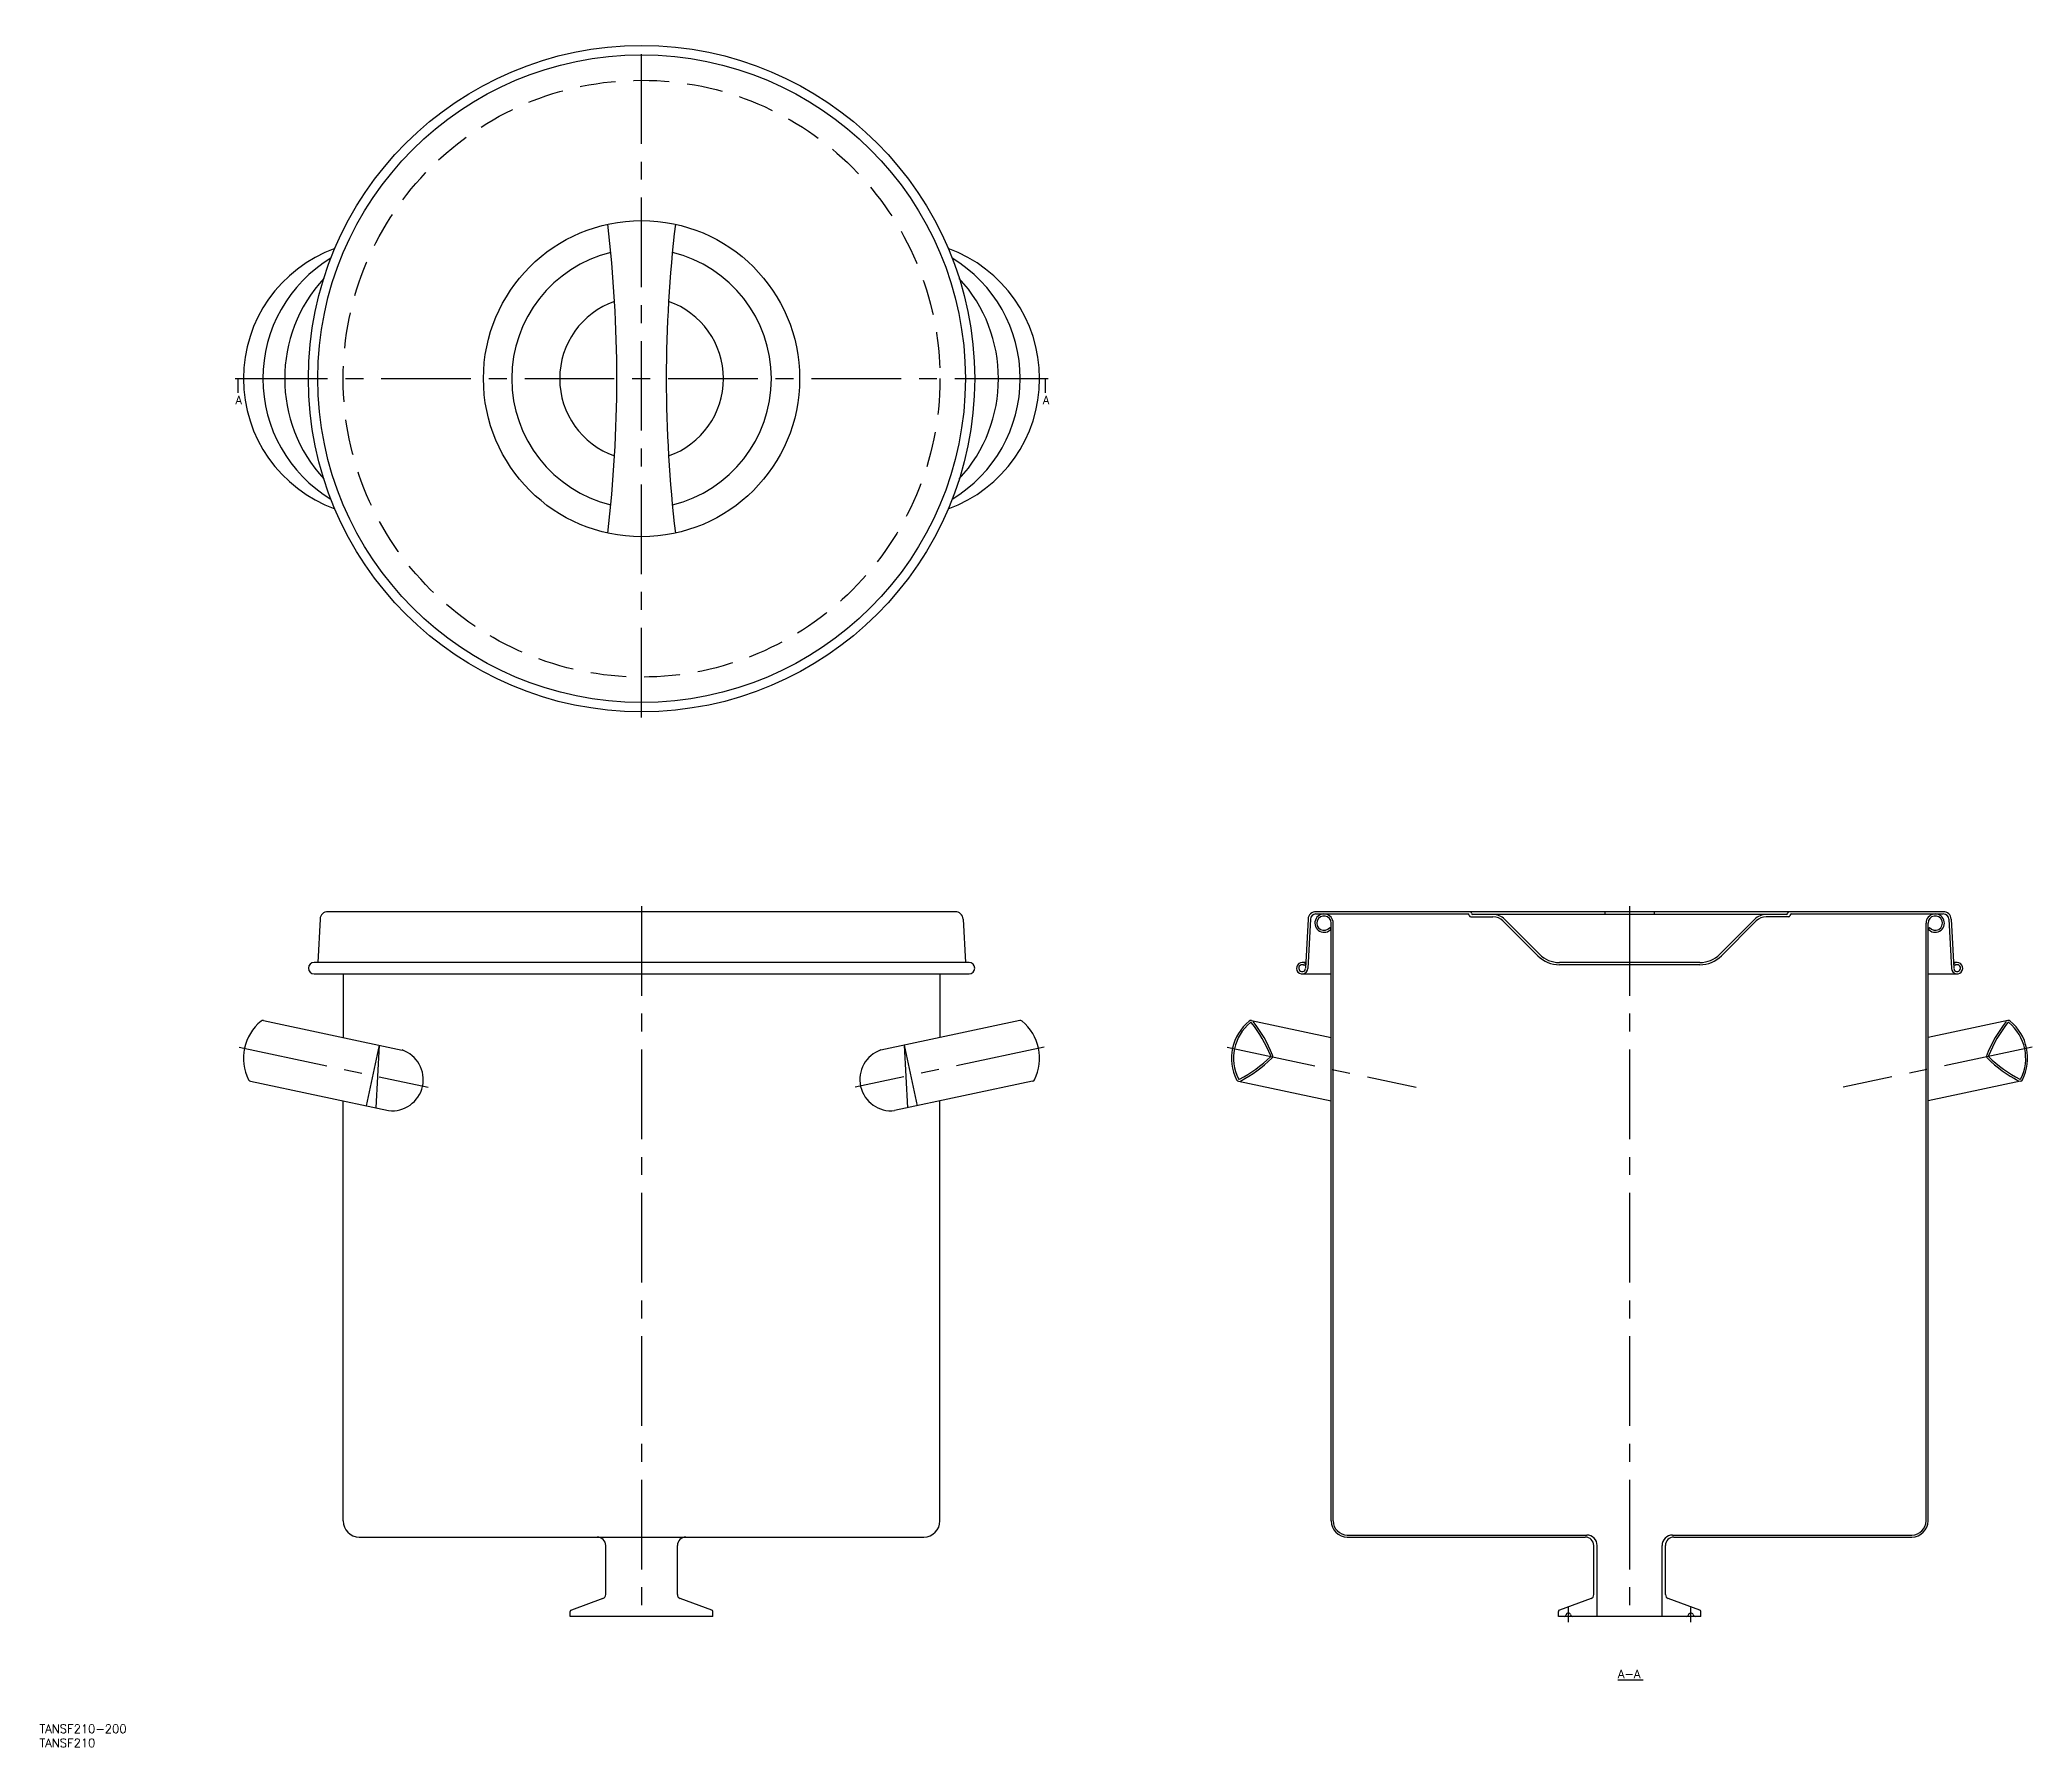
# Model space of a CAD drawing. Extents: x -213 to 493, y -485 to 120.
import ezdxf

# ---------------------------------------------------------------- set-up
doc = ezdxf.new("R2010")
doc.units = 0
doc.linetypes.add('CENTER', pattern=[50.8, 31.75, -6.35, 6.35, -6.35])
doc.linetypes.add('DASHED', pattern=[19.05, 12.7, -6.35])
doc.layers.get('0').update_dxf_attribs({"linetype": 'CONTINUOUS'})
doc.layers.add('CENTER', color=1, linetype='CENTER')
doc.styles.get("Standard").update_dxf_attribs({"font": 'txt.shx', "height": 3, "bigfont": 'bigfont.shx'})

# ---------------------------------------------------------------- blocks, each defined once
blk = doc.blocks.new('*U2')
at = {"color": 7, "linetype": 'CONTINUOUS'}
blk.add_line((345.85, -460.9), (354.85, -460.9), dxfattribs=at)
at = {"color": 137, "linetype": 'CONTINUOUS'}
blk.add_text('A-A', height=3, dxfattribs=at).set_placement((345.85, -460.3))

msp = doc.modelspace()

# ---------------------------------------------------------------- linework, layer by layer
at = {"color": 7, "linetype": 'CONTINUOUS'}
for p, q in [((111.1, -188.8), (-111.1, -188.8)), ((461.1, -188.8), (238.9, -188.8)), ((238.9, -189.6), (292.7, -189.6)), ((405.5, -189.8), (294.5, -189.8)), ((341.25, -188.8), (341.25, -189.8)), ((358.75, -188.8), (358.75, -189.8)), ((407.3, -189.6), (461.1, -189.6)), ((-113.9, -191.45), (-114.7, -206.8)), ((113.9, -191.45), (114.7, -206.8)), ((236.1, -191.45), (235.19, -208.86)), ((236.9, -191.49), (235.99, -208.9)), ((244.3, -194.86), (243.75, -194.43)), ((244.3, -404.6), (244.3, -192.85)), ((245, -404.6), (245, -192.85)), ((293.7, -190.6), (301.6, -190.6)), ((305.13, -192.06), (317.51, -204.44)), ((305.7, -191.5), (318.07, -203.87)), ((394.3, -191.5), (381.93, -203.87)), ((394.87, -192.06), (382.49, -204.44)), ((406.3, -190.6), (398.4, -190.6)), ((455, -404.6), (455, -192.85)), ((455.7, -404.6), (455.7, -192.85)), ((455.7, -194.86), (456.25, -194.43)), ((463.1, -191.49), (464.01, -208.9)), ((463.9, -191.45), (464.81, -208.86)), ((116.01, -206.8), (-116.01, -206.8)), ((-116.01, -210.8), (116.01, -210.8)), ((-105.7, -210.8), (-105.7, -233.35)), ((105.7, -210.8), (105.7, -233.35)), ((235.3, -206.8), (233.99, -206.8)), ((233.99, -210.8), (244.3, -210.8)), ((234.76, -207.88), (235.27, -207.26)), ((374.86, -206.8), (325.14, -206.8)), ((374.86, -207.6), (325.14, -207.6)), ((455.7, -210.8), (466.01, -210.8)), ((466.01, -206.8), (464.7, -206.8)), ((465.24, -207.88), (464.73, -207.26)), ((-133.94, -227.35), (-84.81, -237.79)), ((133.94, -227.35), (84.81, -237.79)), ((216.06, -227.35), (244.3, -233.35)), ((483.94, -227.35), (455.7, -233.35)), ((-93, -236.05), (-97.58, -257.57)), ((-93, -236.05), (-94.17, -258.3)), ((93, -236.05), (94.17, -258.3)), ((93, -236.05), (97.58, -257.57)), ((-138.51, -248.87), (-89.65, -259.26)), ((138.51, -248.87), (89.65, -259.26)), ((211.49, -248.87), (244.3, -255.84)), ((488.51, -248.87), (455.7, -255.84)), ((-105.7, -404.6), (-105.7, -255.84)), ((105.7, -404.6), (105.7, -255.84)), ((-100, -410.3), (100, -410.3)), ((-12.7, -430.71), (-12.7, -413.3)), ((12.7, -430.71), (12.7, -413.3)), ((12.7, -430.71), (12.7, -413.3)), ((250, -409.6), (334.8, -409.6)), ((250, -410.3), (334.3, -410.3)), ((337.3, -430.71), (337.3, -413.3)), ((338.5, -438.4), (338.5, -413.3)), ((361.5, -438.4), (361.5, -413.3)), ((362.7, -430.71), (362.7, -413.3)), ((362.7, -430.71), (362.7, -413.3)), ((365.2, -409.6), (450, -409.6)), ((365.7, -410.3), (450, -410.3)), ((-25.25, -438.4), (-25.25, -436.71)), ((-13.67, -432.09), (-24.86, -436.16)), ((24.86, -436.16), (13.67, -432.09)), ((25.25, -438.4), (25.25, -436.71)), ((324.75, -438.4), (324.75, -436.71)), ((336.33, -432.09), (325.14, -436.16)), ((374.86, -436.16), (363.67, -432.09)), ((375.25, -438.4), (375.25, -436.71)), ((25.25, -438.4), (-25.25, -438.4)), ((375.25, -438.4), (324.75, -438.4)), ((327.49, -437.76), (327.37, -438.04)), ((329.11, -437.76), (329.23, -438.04)), ((370.9, -437.74), (370.77, -438.04)), ((372.5, -437.74), (372.63, -438.04))]:
    msp.add_line(p, q, dxfattribs=at)
at = {"color": 7}
for points in [[(-143, 0, 0), (-143, -5, 0)], [(143, 0, 0), (143, -5, 0)]]:
    msp.add_polyline3d(points, dxfattribs=at)
at = {"color": 7, "linetype": 'CONTINUOUS'}
for radius in [118.01, 114.7, 56]:
    msp.add_circle((0, 0), radius, dxfattribs=at)
at = {"color": 3, "linetype": 'DASHED'}
msp.add_circle((0, 0), 105.7, dxfattribs=at)
at = {"color": 7, "linetype": 'CONTINUOUS'}
for centre, radius, start, end in [((-470.68, 0), 461.93, 353.19944, 6.80056), ((470.68, 0), 461.93, 173.19944, 186.80056), ((-91.99, 0), 49.01, 109.85038, 250.14962), ((-84.35, 0), 49.79, 121.03686, 238.96314), ((0, 0), 46, 103.72809, 256.27191), ((0, 0), 46, 283.72809, 76.27191), ((91.99, 0), 49.01, 289.85038, 70.14962), ((84.35, 0), 49.79, 301.03686, 58.96314), ((-74.03, 0), 52.39, 137.2967, 222.7033), ((74.03, 0), 52.39, 317.2967, 42.7033), ((0, 0), 29, 109.25214, 250.74786), ((0, 0), 29, 289.25214, 70.74786), ((-111.1, -191.6), 2.8, 90, 177), ((111.1, -191.6), 2.8, 3, 90), ((238.9, -191.6), 2.8, 90, 177), ((238.9, -191.6), 2, 90, 177), ((241.75, -192.85), 3.25, 0, 321.68512), ((241.75, -192.85), 2.55, 0, 321.68512), ((292.7, -190.1), 0.5, 0, 90), ((293.7, -190.1), 0.5, 180, 270), ((293.5, -189.3), 0.5, 0, 90), ((294.5, -189.3), 0.5, 180, 270), ((301.6, -195.6), 5.8, 45, 90), ((398.4, -195.6), 5.8, 90, 135), ((405.5, -189.3), 0.5, 270, 0), ((406.5, -189.3), 0.5, 90, 180), ((406.3, -190.1), 0.5, 270, 0), ((407.3, -190.1), 0.5, 90, 180), ((458.25, -192.85), 3.25, 218.31488, 180), ((458.25, -192.85), 2.55, 218.31488, 180), ((461.1, -191.6), 2.8, 3, 90), ((461.1, -191.6), 2, 3, 90), ((301.6, -195.6), 5, 45, 90), ((398.4, -195.6), 5, 90, 135), ((325.14, -196.8), 10.8, 225, 270), ((325.14, -196.8), 10, 225, 270), ((374.86, -196.8), 10, 270, 315), ((374.86, -196.8), 10.8, 270, 315), ((-116.01, -208.8), 2, 90, 270), ((116.01, -208.8), 2, 270, 90), ((233.99, -208.8), 2, 50.1301, 357), ((233.99, -208.8), 1.2, 50.1301, 357), ((466.01, -208.8), 2, 183, 129.8699), ((466.01, -208.8), 1.2, 183, 129.8699), ((-123.96, -240.72), 17.04, 129.41991, 206.58009), ((-134.15, -228.33), 1, 78, 129.41991), ((134.15, -228.33), 1, 50.58009, 102), ((123.96, -240.72), 17.04, 333.41991, 50.58009), ((226.04, -240.72), 17.04, 129.41991, 206.58009), ((226.04, -240.72), 16.34, 129.41991, 206.58009), ((215.85, -228.33), 1, 78, 129.41991), ((215.85, -228.33), 0.3, 37.8778, 129.41991), ((177.18, -258.41), 49.3, 22.09662, 37.8778), ((177.18, -258.41), 50, 22.09662, 37.8778), ((522.82, -258.41), 50, 142.1222, 157.90338), ((522.82, -258.41), 49.3, 142.1222, 157.90338), ((484.15, -228.33), 0.3, 50.58009, 142.1222), ((484.15, -228.33), 1, 50.58009, 102), ((473.96, -240.72), 16.34, 333.41991, 50.58009), ((473.96, -240.72), 17.04, 333.41991, 50.58009), ((-88.4, -248.26), 11.07, 263.52848, 71.07294), ((88.4, -248.26), 11.07, 108.92706, 276.47152), ((222.58, -239.98), 0.3, 313.90338, 22.09662), ((222.58, -239.98), 1, 313.90338, 22.09662), ((477.42, -239.98), 1, 157.90338, 226.09662), ((477.42, -239.98), 0.3, 157.90338, 226.09662), ((188.6, -204.68), 49.3, 298.1222, 313.90338), ((188.6, -204.68), 50, 298.1222, 313.90338), ((511.4, -204.68), 50, 226.09662, 241.8778), ((511.4, -204.68), 49.3, 226.09662, 241.8778), ((-138.31, -247.89), 1, 206.58009, 258), ((138.31, -247.89), 1, 282, 333.41991), ((211.69, -247.89), 1, 206.58009, 258), ((211.69, -247.89), 0.3, 206.58009, 298.1222), ((488.31, -247.89), 0.3, 241.8778, 333.41991), ((488.31, -247.89), 1, 282, 333.41991), ((-100, -404.6), 5.7, 180, 270), ((100, -404.6), 5.7, 270, 0), ((250, -404.6), 5.7, 180, 270), ((250, -404.6), 5, 180, 270), ((450, -404.6), 5, 270, 0), ((450, -404.6), 5.7, 270, 0), ((-15.7, -413.3), 3, 0, 90), ((15.7, -413.3), 3, 90, 180), ((334.3, -413.3), 3, 0, 90), ((334.8, -413.3), 3.7, 0, 90), ((365.2, -413.3), 3.7, 90, 180), ((365.7, -413.3), 3, 90, 180), ((-24.66, -436.71), 0.588, 110, 180), ((-14.17, -430.71), 1.47, 290, 0), ((14.17, -430.71), 1.47, 180, 250), ((24.66, -436.71), 0.588, 0, 70), ((325.34, -436.71), 0.588, 110, 180), ((328.3, -438.1), 0.882, 23, 157), ((335.83, -430.71), 1.47, 290, 0), ((364.17, -430.71), 1.47, 180, 250), ((371.7, -438.1), 0.882, 21.63699, 158.36301), ((374.66, -436.71), 0.588, 0, 70), ((326.83, -437.81), 0.588, 270, 337), ((329.77, -437.81), 0.588, 203, 270), ((370.23, -437.81), 0.588, 270, 337), ((373.17, -437.81), 0.588, 203, 270)]:
    msp.add_arc(centre, radius, start, end, dxfattribs=at)
at = {"layer": 'CENTER', "color": 1, "linetype": 'CENTER'}
for p, q in [((0, -120.01), (0, 120.01)), ((-144, 0), (-142, 0)), ((-143, 0), (143, 0)), ((142, 0), (144, 0)), ((0, -186.8), (0, -440.4)), ((350, -186.8), (350, -440.4)), ((-142.58, -236.76), (-75.62, -250.99)), ((142.58, -236.76), (75.62, -250.99)), ((207.42, -236.76), (274.38, -250.99)), ((492.58, -236.76), (425.62, -250.99)), ((328.3, -440.4), (328.3, -435.22)), ((371.7, -440.4), (371.7, -435.22))]:
    msp.add_line(p, q, dxfattribs=at)

# ---------------------------------------------------------------- block references
at = {"color": 7, "linetype": 'CONTINUOUS'}
msp.add_blockref('*U2', (0, 0), dxfattribs=at)

# ---------------------------------------------------------------- texts
at = {"color": 137, "linetype": 'CONTINUOUS'}
for p in [(-143.87, -9.05), (142.13, -9.05)]:
    msp.add_text('A', height=3, dxfattribs=at).set_placement(p)
at = {"color": 7, "linetype": 'CONTINUOUS'}
for s, p in [('TANSF210-200', (-213.27, -479.72)), ('TANSF210', (-213.27, -484.72))]:
    msp.add_text(s, height=3, dxfattribs=at).set_placement(p)

doc.saveas('drawing.dxf')
